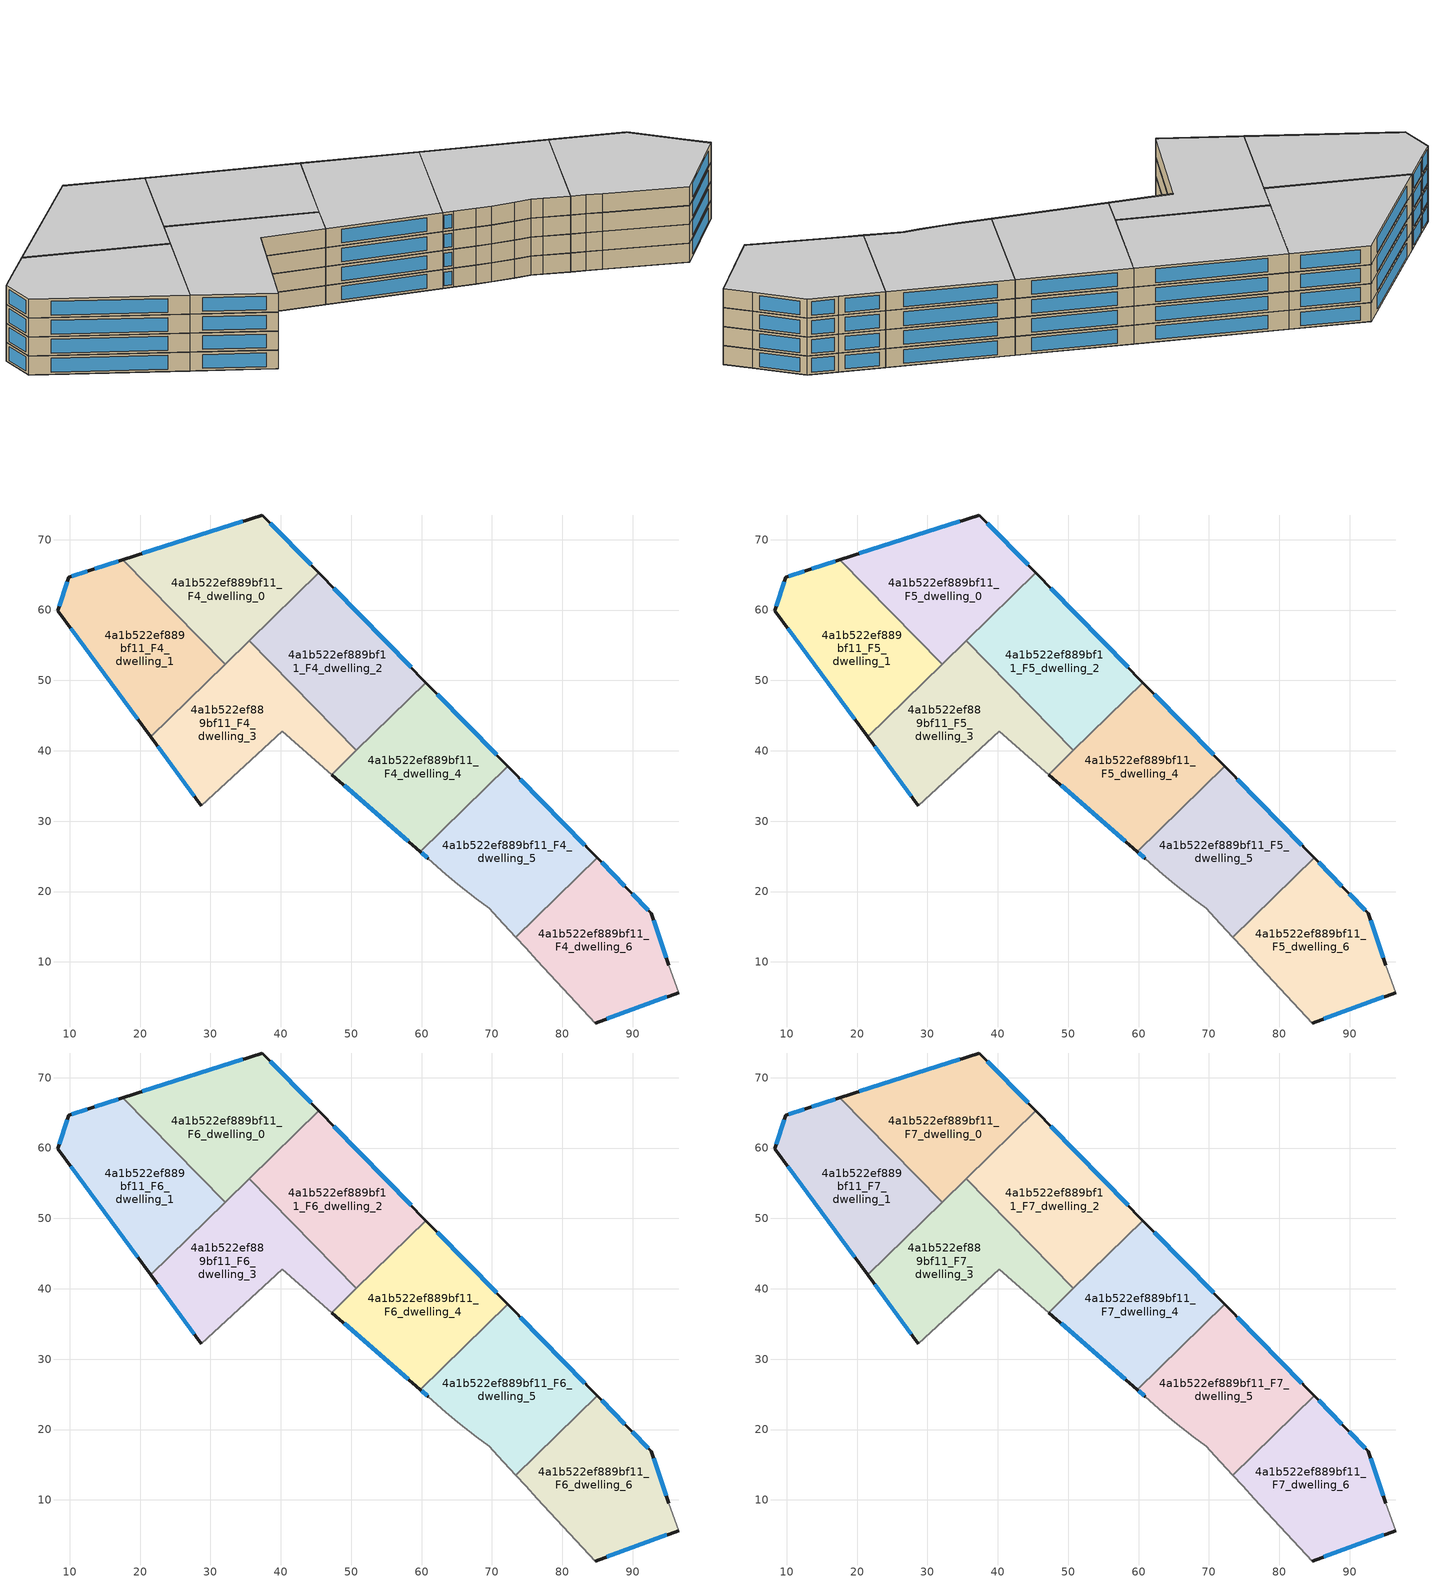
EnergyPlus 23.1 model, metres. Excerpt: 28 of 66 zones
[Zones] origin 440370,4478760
4a1b522ef889bf11_F4_dwelling_0
 floor to 4a1b522ef889bf11_F3_dwelling_0 (EU_floor_Construction): 45.41,65.28 37.37,73.5 17.57,67.16 32.09,52.28 z12
 wall outside (EU_wall_Construction): 17.57,67.16 37.37,73.5 45.41,65.28 z12:15
 wall to 4a1b522ef889bf11_F4_dwelling_1 (EU_wall_Construction): 32.09,52.28 17.57,67.16 z12:15
 wall to 4a1b522ef889bf11_F4_dwelling_2 (EU_wall_Construction): 45.41,65.28 35.53,55.63 z12:15
 wall to 4a1b522ef889bf11_F4_dwelling_3 (EU_wall_Construction): 35.53,55.63 32.09,52.28 z12:15
 window (EU_Window_Construction): 20.31,68.04 34.62,72.62 / 38.49,72.36 44.29,66.42 z12.42:14.58
4a1b522ef889bf11_F4_dwelling_1
 floor to 4a1b522ef889bf11_F3_dwelling_1 (EU_floor_Construction): 32.09,52.28 17.57,67.16 12.9,65.66 9.87,64.66 8.34,59.91 21.53,41.97 z12
 wall outside (EU_wall_Construction): 21.53,41.97 8.34,59.91 9.87,64.66 12.9,65.66 17.57,67.16 z12:15
 wall to 4a1b522ef889bf11_F4_dwelling_3 (EU_wall_Construction): 32.09,52.28 21.53,41.97 z12:15
 window (EU_Window_Construction): 8.55,60.57 9.66,64 / 10.29,64.8 12.48,65.52 / 13.54,65.87 16.92,66.95 / 19.7,44.46 10.17,57.42 z12.42:14.58
4a1b522ef889bf11_F4_dwelling_2
 floor to 4a1b522ef889bf11_F3_dwelling_2 (EU_floor_Construction): 60.62,49.7 45.41,65.28 35.53,55.63 50.74,40.06 z12
 wall outside (EU_wall_Construction): 45.41,65.28 60.62,49.7 z12:15
 wall to 4a1b522ef889bf11_F4_dwelling_3 (EU_wall_Construction): 50.74,40.06 35.53,55.63 z12:15
 wall to 4a1b522ef889bf11_F4_dwelling_4 (EU_wall_Construction): 60.62,49.7 50.74,40.06 z12:15
 window (EU_Window_Construction): 47.52,63.11 58.51,51.86 z12.42:14.58
4a1b522ef889bf11_F4_dwelling_3
 floor to 4a1b522ef889bf11_F3_dwelling_3 (EU_floor_Construction): 47.23,36.63 50.74,40.06 35.53,55.63 21.53,41.97 28.71,32.21 40.22,42.74 z12
 wall outside (EU_wall_Construction): 28.71,32.21 21.53,41.97 z12:15
 wall adiabatic (EU_wall_Construction): 47.23,36.63 40.22,42.74 28.71,32.21 z12:15
 wall to 4a1b522ef889bf11_F4_dwelling_4 (EU_wall_Construction): 50.74,40.06 47.23,36.63 z12:15
 window (EU_Window_Construction): 27.71,33.57 22.53,40.61 z12.42:14.58
4a1b522ef889bf11_F4_dwelling_4
 floor to 4a1b522ef889bf11_F3_dwelling_4 (EU_floor_Construction): 72.26,37.77 60.62,49.7 47.23,36.63 59.84,25.65 z12
 wall outside (EU_wall_Construction): 60.62,49.7 72.26,37.77 / 59.84,25.65 47.23,36.63 z12:15
 wall to 4a1b522ef889bf11_F4_dwelling_5 (EU_wall_Construction): 72.26,37.77 59.84,25.65 z12:15
 window (EU_Window_Construction): 62.23,48.04 70.64,39.43 / 58.09,27.17 48.98,35.11 z12.42:14.58
4a1b522ef889bf11_F4_dwelling_5
 floor to 4a1b522ef889bf11_F3_dwelling_5 (EU_floor_Construction): 84.93,24.8 72.26,37.77 59.84,25.65 60.96,24.67 63.45,22.49 65.11,21.04 67.74,18.99 69.6,17.61 70.79,16.29 73.37,13.51 z12
 wall outside (EU_wall_Construction): 60.96,24.67 59.84,25.65 / 72.26,37.77 84.93,24.8 z12:15
 wall adiabatic (EU_wall_Construction): 73.37,13.51 70.79,16.29 69.6,17.61 67.74,18.99 65.11,21.04 63.45,22.49 60.96,24.67 z12:15
 wall to 4a1b522ef889bf11_F4_dwelling_6 (EU_wall_Construction): 84.93,24.8 73.37,13.51 z12:15
 window (EU_Window_Construction): 60.81,24.81 60,25.51 / 74.02,35.97 83.17,26.6 z12.42:14.58
4a1b522ef889bf11_F4_dwelling_6
 floor to 4a1b522ef889bf11_F3_dwelling_6 (EU_floor_Construction): 96.5,5.63 95.13,9.55 92.6,16.93 89.51,20.11 84.93,24.8 73.37,13.51 74.79,11.99 76.44,10.2 84.65,1.33 z12
 wall outside (EU_wall_Construction): 96.5,5.63 84.65,1.33 / 84.93,24.8 89.51,20.11 92.6,16.93 95.13,9.55 z12:15
 wall adiabatic (EU_wall_Construction): 95.13,9.55 96.5,5.63 / 84.65,1.33 76.44,10.2 74.79,11.99 73.37,13.51 z12:15
 window (EU_Window_Construction): 94.86,5.03 86.29,1.92 / 85.56,24.15 88.87,20.76 / 89.94,19.66 92.17,17.37 / 92.95,15.9 94.78,10.57 z12.42:14.58
4a1b522ef889bf11_F5_dwelling_0
 floor to 4a1b522ef889bf11_F4_dwelling_0 (EU_floor_Construction): 45.41,65.28 37.37,73.5 17.57,67.16 32.09,52.28 z15
 wall outside (EU_wall_Construction): 17.57,67.16 37.37,73.5 45.41,65.28 z15:18
 wall to 4a1b522ef889bf11_F5_dwelling_1 (EU_wall_Construction): 32.09,52.28 17.57,67.16 z15:18
 wall to 4a1b522ef889bf11_F5_dwelling_2 (EU_wall_Construction): 45.41,65.28 35.53,55.63 z15:18
 wall to 4a1b522ef889bf11_F5_dwelling_3 (EU_wall_Construction): 35.53,55.63 32.09,52.28 z15:18
 window (EU_Window_Construction): 20.31,68.04 34.62,72.62 / 38.49,72.36 44.29,66.42 z15.42:17.58
4a1b522ef889bf11_F5_dwelling_1
 floor to 4a1b522ef889bf11_F4_dwelling_1 (EU_floor_Construction): 32.09,52.28 17.57,67.16 12.9,65.66 9.87,64.66 8.34,59.91 21.53,41.97 z15
 wall outside (EU_wall_Construction): 21.53,41.97 8.34,59.91 9.87,64.66 12.9,65.66 17.57,67.16 z15:18
 wall to 4a1b522ef889bf11_F5_dwelling_3 (EU_wall_Construction): 32.09,52.28 21.53,41.97 z15:18
 window (EU_Window_Construction): 8.55,60.57 9.66,64 / 10.29,64.8 12.48,65.52 / 13.54,65.87 16.92,66.95 / 19.7,44.46 10.17,57.42 z15.42:17.58
4a1b522ef889bf11_F5_dwelling_2
 floor to 4a1b522ef889bf11_F4_dwelling_2 (EU_floor_Construction): 60.62,49.7 45.41,65.28 35.53,55.63 50.74,40.06 z15
 wall outside (EU_wall_Construction): 45.41,65.28 60.62,49.7 z15:18
 wall to 4a1b522ef889bf11_F5_dwelling_3 (EU_wall_Construction): 50.74,40.06 35.53,55.63 z15:18
 wall to 4a1b522ef889bf11_F5_dwelling_4 (EU_wall_Construction): 60.62,49.7 50.74,40.06 z15:18
 window (EU_Window_Construction): 47.52,63.11 58.51,51.86 z15.42:17.58
4a1b522ef889bf11_F5_dwelling_3
 floor to 4a1b522ef889bf11_F4_dwelling_3 (EU_floor_Construction): 47.23,36.63 50.74,40.06 35.53,55.63 21.53,41.97 28.71,32.21 40.22,42.74 z15
 wall outside (EU_wall_Construction): 28.71,32.21 21.53,41.97 z15:18
 wall adiabatic (EU_wall_Construction): 47.23,36.63 40.22,42.74 28.71,32.21 z15:18
 wall to 4a1b522ef889bf11_F5_dwelling_4 (EU_wall_Construction): 50.74,40.06 47.23,36.63 z15:18
 window (EU_Window_Construction): 27.71,33.57 22.53,40.61 z15.42:17.58
4a1b522ef889bf11_F5_dwelling_4
 floor to 4a1b522ef889bf11_F4_dwelling_4 (EU_floor_Construction): 72.26,37.77 60.62,49.7 47.23,36.63 59.84,25.65 z15
 wall outside (EU_wall_Construction): 60.62,49.7 72.26,37.77 / 59.84,25.65 47.23,36.63 z15:18
 wall to 4a1b522ef889bf11_F5_dwelling_5 (EU_wall_Construction): 72.26,37.77 59.84,25.65 z15:18
 window (EU_Window_Construction): 62.23,48.04 70.64,39.43 / 58.09,27.17 48.98,35.11 z15.42:17.58
4a1b522ef889bf11_F5_dwelling_5
 floor to 4a1b522ef889bf11_F4_dwelling_5 (EU_floor_Construction): 84.93,24.8 72.26,37.77 59.84,25.65 60.96,24.67 63.45,22.49 65.11,21.04 67.74,18.99 69.6,17.61 70.79,16.29 73.37,13.51 z15
 wall outside (EU_wall_Construction): 60.96,24.67 59.84,25.65 / 72.26,37.77 84.93,24.8 z15:18
 wall adiabatic (EU_wall_Construction): 73.37,13.51 70.79,16.29 69.6,17.61 67.74,18.99 65.11,21.04 63.45,22.49 60.96,24.67 z15:18
 wall to 4a1b522ef889bf11_F5_dwelling_6 (EU_wall_Construction): 84.93,24.8 73.37,13.51 z15:18
 window (EU_Window_Construction): 60.81,24.81 60,25.51 / 74.02,35.97 83.17,26.6 z15.42:17.58
4a1b522ef889bf11_F5_dwelling_6
 floor to 4a1b522ef889bf11_F4_dwelling_6 (EU_floor_Construction): 96.5,5.63 95.13,9.55 92.6,16.93 89.51,20.11 84.93,24.8 73.37,13.51 74.79,11.99 76.44,10.2 84.65,1.33 z15
 wall outside (EU_wall_Construction): 96.5,5.63 84.65,1.33 / 84.93,24.8 89.51,20.11 92.6,16.93 95.13,9.55 z15:18
 wall adiabatic (EU_wall_Construction): 95.13,9.55 96.5,5.63 / 84.65,1.33 76.44,10.2 74.79,11.99 73.37,13.51 z15:18
 window (EU_Window_Construction): 94.86,5.03 86.29,1.92 / 85.56,24.15 88.87,20.76 / 89.94,19.66 92.17,17.37 / 92.95,15.9 94.78,10.57 z15.42:17.58
4a1b522ef889bf11_F6_dwelling_0
 floor to 4a1b522ef889bf11_F5_dwelling_0 (EU_floor_Construction): 45.41,65.28 37.37,73.5 17.57,67.16 32.09,52.28 z18
 wall outside (EU_wall_Construction): 17.57,67.16 37.37,73.5 45.41,65.28 z18:21
 wall to 4a1b522ef889bf11_F6_dwelling_1 (EU_wall_Construction): 32.09,52.28 17.57,67.16 z18:21
 wall to 4a1b522ef889bf11_F6_dwelling_2 (EU_wall_Construction): 45.41,65.28 35.53,55.63 z18:21
 wall to 4a1b522ef889bf11_F6_dwelling_3 (EU_wall_Construction): 35.53,55.63 32.09,52.28 z18:21
 window (EU_Window_Construction): 20.31,68.04 34.62,72.62 / 38.49,72.36 44.29,66.42 z18.42:20.58
4a1b522ef889bf11_F6_dwelling_1
 floor to 4a1b522ef889bf11_F5_dwelling_1 (EU_floor_Construction): 32.09,52.28 17.57,67.16 12.9,65.66 9.87,64.66 8.34,59.91 21.53,41.97 z18
 wall outside (EU_wall_Construction): 21.53,41.97 8.34,59.91 9.87,64.66 12.9,65.66 17.57,67.16 z18:21
 wall to 4a1b522ef889bf11_F6_dwelling_3 (EU_wall_Construction): 32.09,52.28 21.53,41.97 z18:21
 window (EU_Window_Construction): 8.55,60.57 9.66,64 / 10.29,64.8 12.48,65.52 / 13.54,65.87 16.92,66.95 / 19.7,44.46 10.17,57.42 z18.42:20.58
4a1b522ef889bf11_F6_dwelling_2
 floor to 4a1b522ef889bf11_F5_dwelling_2 (EU_floor_Construction): 60.62,49.7 45.41,65.28 35.53,55.63 50.74,40.06 z18
 wall outside (EU_wall_Construction): 45.41,65.28 60.62,49.7 z18:21
 wall to 4a1b522ef889bf11_F6_dwelling_3 (EU_wall_Construction): 50.74,40.06 35.53,55.63 z18:21
 wall to 4a1b522ef889bf11_F6_dwelling_4 (EU_wall_Construction): 60.62,49.7 50.74,40.06 z18:21
 window (EU_Window_Construction): 47.52,63.11 58.51,51.86 z18.42:20.58
4a1b522ef889bf11_F6_dwelling_3
 floor to 4a1b522ef889bf11_F5_dwelling_3 (EU_floor_Construction): 47.23,36.63 50.74,40.06 35.53,55.63 21.53,41.97 28.71,32.21 40.22,42.74 z18
 wall outside (EU_wall_Construction): 28.71,32.21 21.53,41.97 z18:21
 wall adiabatic (EU_wall_Construction): 47.23,36.63 40.22,42.74 28.71,32.21 z18:21
 wall to 4a1b522ef889bf11_F6_dwelling_4 (EU_wall_Construction): 50.74,40.06 47.23,36.63 z18:21
 window (EU_Window_Construction): 27.71,33.57 22.53,40.61 z18.42:20.58
4a1b522ef889bf11_F6_dwelling_4
 floor to 4a1b522ef889bf11_F5_dwelling_4 (EU_floor_Construction): 72.26,37.77 60.62,49.7 47.23,36.63 59.84,25.65 z18
 wall outside (EU_wall_Construction): 60.62,49.7 72.26,37.77 / 59.84,25.65 47.23,36.63 z18:21
 wall to 4a1b522ef889bf11_F6_dwelling_5 (EU_wall_Construction): 72.26,37.77 59.84,25.65 z18:21
 window (EU_Window_Construction): 62.23,48.04 70.64,39.43 / 58.09,27.17 48.98,35.11 z18.42:20.58
4a1b522ef889bf11_F6_dwelling_5
 floor to 4a1b522ef889bf11_F5_dwelling_5 (EU_floor_Construction): 84.93,24.8 72.26,37.77 59.84,25.65 60.96,24.67 63.45,22.49 65.11,21.04 67.74,18.99 69.6,17.61 70.79,16.29 73.37,13.51 z18
 wall outside (EU_wall_Construction): 60.96,24.67 59.84,25.65 / 72.26,37.77 84.93,24.8 z18:21
 wall adiabatic (EU_wall_Construction): 73.37,13.51 70.79,16.29 69.6,17.61 67.74,18.99 65.11,21.04 63.45,22.49 60.96,24.67 z18:21
 wall to 4a1b522ef889bf11_F6_dwelling_6 (EU_wall_Construction): 84.93,24.8 73.37,13.51 z18:21
 window (EU_Window_Construction): 60.81,24.81 60,25.51 / 74.02,35.97 83.17,26.6 z18.42:20.58
4a1b522ef889bf11_F6_dwelling_6
 floor to 4a1b522ef889bf11_F5_dwelling_6 (EU_floor_Construction): 96.5,5.63 95.13,9.55 92.6,16.93 89.51,20.11 84.93,24.8 73.37,13.51 74.79,11.99 76.44,10.2 84.65,1.33 z18
 wall outside (EU_wall_Construction): 96.5,5.63 84.65,1.33 / 84.93,24.8 89.51,20.11 92.6,16.93 95.13,9.55 z18:21
 wall adiabatic (EU_wall_Construction): 95.13,9.55 96.5,5.63 / 84.65,1.33 76.44,10.2 74.79,11.99 73.37,13.51 z18:21
 window (EU_Window_Construction): 94.86,5.03 86.29,1.92 / 85.56,24.15 88.87,20.76 / 89.94,19.66 92.17,17.37 / 92.95,15.9 94.78,10.57 z18.42:20.58
4a1b522ef889bf11_F7_dwelling_0
 floor to 4a1b522ef889bf11_F6_dwelling_0 (EU_floor_Construction): 45.41,65.28 37.37,73.5 17.57,67.16 32.09,52.28 z21
 wall outside (EU_wall_Construction): 17.57,67.16 37.37,73.5 45.41,65.28 z21:24
 wall to 4a1b522ef889bf11_F7_dwelling_1 (EU_wall_Construction): 32.09,52.28 17.57,67.16 z21:24
 wall to 4a1b522ef889bf11_F7_dwelling_2 (EU_wall_Construction): 45.41,65.28 35.53,55.63 z21:24
 wall to 4a1b522ef889bf11_F7_dwelling_3 (EU_wall_Construction): 35.53,55.63 32.09,52.28 z21:24
 window (EU_Window_Construction): 20.31,68.04 34.62,72.62 / 38.49,72.36 44.29,66.42 z21.42:23.58
 ceiling to 4a1b522ef889bf11_F8_dwelling_0 (EU_floor_Construction): 37.37,73.5 45.41,65.28 32.09,52.28 17.57,67.16 z24
4a1b522ef889bf11_F7_dwelling_1
 floor to 4a1b522ef889bf11_F6_dwelling_1 (EU_floor_Construction): 32.09,52.28 17.57,67.16 12.9,65.66 9.87,64.66 8.34,59.91 21.53,41.97 z21
 wall outside (EU_wall_Construction): 21.53,41.97 8.34,59.91 9.87,64.66 12.9,65.66 17.57,67.16 z21:24
 wall to 4a1b522ef889bf11_F7_dwelling_3 (EU_wall_Construction): 32.09,52.28 21.53,41.97 z21:24
 window (EU_Window_Construction): 8.55,60.57 9.66,64 / 10.29,64.8 12.48,65.52 / 13.54,65.87 16.92,66.95 / 19.7,44.46 10.17,57.42 z21.42:23.58
 ceiling to 4a1b522ef889bf11_F8_dwelling_1 (EU_floor_Construction): 17.57,67.16 32.09,52.28 21.53,41.97 8.34,59.91 9.87,64.66 12.9,65.66 z24
4a1b522ef889bf11_F7_dwelling_2
 floor to 4a1b522ef889bf11_F6_dwelling_2 (EU_floor_Construction): 60.62,49.7 45.41,65.28 35.53,55.63 50.74,40.06 z21
 wall outside (EU_wall_Construction): 45.41,65.28 60.62,49.7 z21:24
 wall to 4a1b522ef889bf11_F7_dwelling_3 (EU_wall_Construction): 50.74,40.06 35.53,55.63 z21:24
 wall to 4a1b522ef889bf11_F7_dwelling_4 (EU_wall_Construction): 60.62,49.7 50.74,40.06 z21:24
 window (EU_Window_Construction): 47.52,63.11 58.51,51.86 z21.42:23.58
 ceiling to 4a1b522ef889bf11_F8_dwelling_2 (EU_floor_Construction): 45.41,65.28 60.62,49.7 50.74,40.06 35.53,55.63 z24
4a1b522ef889bf11_F7_dwelling_3
 floor to 4a1b522ef889bf11_F6_dwelling_3 (EU_floor_Construction): 47.23,36.63 50.74,40.06 35.53,55.63 21.53,41.97 28.71,32.21 40.22,42.74 z21
 wall outside (EU_wall_Construction): 28.71,32.21 21.53,41.97 z21:24
 wall adiabatic (EU_wall_Construction): 47.23,36.63 40.22,42.74 28.71,32.21 z21:24
 wall to 4a1b522ef889bf11_F7_dwelling_4 (EU_wall_Construction): 50.74,40.06 47.23,36.63 z21:24
 window (EU_Window_Construction): 27.71,33.57 22.53,40.61 z21.42:23.58
 ceiling to 4a1b522ef889bf11_F8_dwelling_3 (EU_floor_Construction): 35.53,55.63 50.74,40.06 47.23,36.63 40.22,42.74 28.71,32.21 21.53,41.97 z24
4a1b522ef889bf11_F7_dwelling_4
 floor to 4a1b522ef889bf11_F6_dwelling_4 (EU_floor_Construction): 72.26,37.77 60.62,49.7 47.23,36.63 59.84,25.65 z21
 wall outside (EU_wall_Construction): 60.62,49.7 72.26,37.77 / 59.84,25.65 47.23,36.63 z21:24
 wall to 4a1b522ef889bf11_F7_dwelling_5 (EU_wall_Construction): 72.26,37.77 59.84,25.65 z21:24
 window (EU_Window_Construction): 62.23,48.04 70.64,39.43 / 58.09,27.17 48.98,35.11 z21.42:23.58
 ceiling to 4a1b522ef889bf11_F8_dwelling_4 (EU_floor_Construction): 60.62,49.7 72.26,37.77 59.84,25.65 47.23,36.63 z24
4a1b522ef889bf11_F7_dwelling_5
 floor to 4a1b522ef889bf11_F6_dwelling_5 (EU_floor_Construction): 84.93,24.8 72.26,37.77 59.84,25.65 60.96,24.67 63.45,22.49 65.11,21.04 67.74,18.99 69.6,17.61 70.79,16.29 73.37,13.51 z21
 wall outside (EU_wall_Construction): 60.96,24.67 59.84,25.65 / 72.26,37.77 84.93,24.8 z21:24
 wall adiabatic (EU_wall_Construction): 73.37,13.51 70.79,16.29 69.6,17.61 67.74,18.99 65.11,21.04 63.45,22.49 60.96,24.67 z21:24
 wall to 4a1b522ef889bf11_F7_dwelling_6 (EU_wall_Construction): 84.93,24.8 73.37,13.51 z21:24
 window (EU_Window_Construction): 60.81,24.81 60,25.51 / 74.02,35.97 83.17,26.6 z21.42:23.58
 ceiling to 4a1b522ef889bf11_F8_dwelling_5 (EU_floor_Construction): 72.26,37.77 84.93,24.8 73.37,13.51 70.79,16.29 69.6,17.61 67.74,18.99 65.11,21.04 63.45,22.49 60.96,24.67 59.84,25.65 z24
4a1b522ef889bf11_F7_dwelling_6
 floor to 4a1b522ef889bf11_F6_dwelling_6 (EU_floor_Construction): 96.5,5.63 95.13,9.55 92.6,16.93 89.51,20.11 84.93,24.8 73.37,13.51 74.79,11.99 76.44,10.2 84.65,1.33 z21
 wall outside (EU_wall_Construction): 96.5,5.63 84.65,1.33 / 84.93,24.8 89.51,20.11 92.6,16.93 95.13,9.55 z21:24
 wall adiabatic (EU_wall_Construction): 95.13,9.55 96.5,5.63 / 84.65,1.33 76.44,10.2 74.79,11.99 73.37,13.51 z21:24
 window (EU_Window_Construction): 94.86,5.03 86.29,1.92 / 85.56,24.15 88.87,20.76 / 89.94,19.66 92.17,17.37 / 92.95,15.9 94.78,10.57 z21.42:23.58
 ceiling to 4a1b522ef889bf11_F8_dwelling_6 (EU_floor_Construction): 89.51,20.11 92.6,16.93 95.13,9.55 96.5,5.63 84.65,1.33 76.44,10.2 74.79,11.99 73.37,13.51 84.93,24.8 z24
[Building]
EU S2 Campaign: North Axis=0; Terrain=City; Solar Distribution=FullExterior
[Site:Location]
Madrid: Latitude=40.5; Longitude=-3.5; Time Zone=1; Elevation=609
[SizingPeriod:WeatherFileDays]
AnnualSizingPeriod: Begin Month=1; Begin Day of Month=1; End Month=12; End Day of Month=31; Day of Week for Start Day=Monday; Use Weather File Daylight Saving Period=No; Use Weather File Rain and Snow Indicators=No
[MATERIAL]
EU_InternalMass_Material: Roughness=MediumRough; Thickness=0.1; Conductivity=1; Density=1800; Specific Heat=900; Thermal Absorptance=0.9; Solar Absorptance=0.7; Visible Absorptance=0.7
[MATERIAL:NOMASS] Roughness=MediumRough; Thermal Absorptance=0.9; Solar Absorptance=0.7; Visible Absorptance=0.7
Name | Thermal Resistance
EU_wall_NoMass | 1.60022
EU_floor_NoMass | 0.470652
[WINDOWMATERIAL:SIMPLEGLAZINGSYSTEM]
EU_Window_SimpleGlazing: UFactor=3.28802; Solar Heat Gain Coefficient=0.85; Visible Transmittance=0.85
[CONSTRUCTION]
EU_wall_Construction: EU_wall_NoMass
EU_floor_Construction: EU_floor_NoMass
EU_InternalMass_Construction: EU_InternalMass_Material
EU_Window_Construction: EU_Window_SimpleGlazing
[ZONE] Type=1; Multiplier=1; Ceiling Height=autocalculate; Floor Area=autocalculate; Part of Total Floor Area=Yes
Name | Volume
4a1b522ef889bf11_F4_dwelling_0; 4a1b522ef889bf11_F5_dwelling_0; 4a1b522ef889bf11_F6_dwelling_0; 4a1b522ef889bf11_F7_dwelling_0 | 901.33
4a1b522ef889bf11_F4_dwelling_1; 4a1b522ef889bf11_F5_dwelling_1; 4a1b522ef889bf11_F6_dwelling_1; 4a1b522ef889bf11_F7_dwelling_1 | 901.352
4a1b522ef889bf11_F4_dwelling_2; 4a1b522ef889bf11_F5_dwelling_2; 4a1b522ef889bf11_F6_dwelling_2; 4a1b522ef889bf11_F7_dwelling_2 | 901.37
4a1b522ef889bf11_F4_dwelling_3; 4a1b522ef889bf11_F5_dwelling_3; 4a1b522ef889bf11_F6_dwelling_3; 4a1b522ef889bf11_F7_dwelling_3 | 901.298
4a1b522ef889bf11_F4_dwelling_4; 4a1b522ef889bf11_F5_dwelling_4; 4a1b522ef889bf11_F6_dwelling_4; 4a1b522ef889bf11_F7_dwelling_4 | 901.339
4a1b522ef889bf11_F4_dwelling_5; 4a1b522ef889bf11_F5_dwelling_5; 4a1b522ef889bf11_F6_dwelling_5; 4a1b522ef889bf11_F7_dwelling_5 | 901.329
4a1b522ef889bf11_F4_dwelling_6; 4a1b522ef889bf11_F5_dwelling_6; 4a1b522ef889bf11_F6_dwelling_6; 4a1b522ef889bf11_F7_dwelling_6 | 901.346
[INTERNALMASS] Construction=EU_InternalMass_Construction
Name | Zone or ZoneList | Surface Area
4a1b522ef889bf11_F4_dwelling_0_EU_InternalMass | 4a1b522ef889bf11_F4_dwelling_0 | 300.444
4a1b522ef889bf11_F4_dwelling_1_EU_InternalMass | 4a1b522ef889bf11_F4_dwelling_1 | 300.452
4a1b522ef889bf11_F4_dwelling_2_EU_InternalMass | 4a1b522ef889bf11_F4_dwelling_2 | 300.46
4a1b522ef889bf11_F4_dwelling_3_EU_InternalMass | 4a1b522ef889bf11_F4_dwelling_3 | 300.431
4a1b522ef889bf11_F4_dwelling_4_EU_InternalMass | 4a1b522ef889bf11_F4_dwelling_4 | 300.446
4a1b522ef889bf11_F4_dwelling_5_EU_InternalMass | 4a1b522ef889bf11_F4_dwelling_5 | 300.443
4a1b522ef889bf11_F4_dwelling_6_EU_InternalMass | 4a1b522ef889bf11_F4_dwelling_6 | 300.449
4a1b522ef889bf11_F5_dwelling_0_EU_InternalMass | 4a1b522ef889bf11_F5_dwelling_0 | 300.444
4a1b522ef889bf11_F5_dwelling_1_EU_InternalMass | 4a1b522ef889bf11_F5_dwelling_1 | 300.452
4a1b522ef889bf11_F5_dwelling_2_EU_InternalMass | 4a1b522ef889bf11_F5_dwelling_2 | 300.46
4a1b522ef889bf11_F5_dwelling_3_EU_InternalMass | 4a1b522ef889bf11_F5_dwelling_3 | 300.431
4a1b522ef889bf11_F5_dwelling_4_EU_InternalMass | 4a1b522ef889bf11_F5_dwelling_4 | 300.446
4a1b522ef889bf11_F5_dwelling_5_EU_InternalMass | 4a1b522ef889bf11_F5_dwelling_5 | 300.443
4a1b522ef889bf11_F5_dwelling_6_EU_InternalMass | 4a1b522ef889bf11_F5_dwelling_6 | 300.449
4a1b522ef889bf11_F6_dwelling_0_EU_InternalMass | 4a1b522ef889bf11_F6_dwelling_0 | 300.444
4a1b522ef889bf11_F6_dwelling_1_EU_InternalMass | 4a1b522ef889bf11_F6_dwelling_1 | 300.452
4a1b522ef889bf11_F6_dwelling_2_EU_InternalMass | 4a1b522ef889bf11_F6_dwelling_2 | 300.46
4a1b522ef889bf11_F6_dwelling_3_EU_InternalMass | 4a1b522ef889bf11_F6_dwelling_3 | 300.431
4a1b522ef889bf11_F6_dwelling_4_EU_InternalMass | 4a1b522ef889bf11_F6_dwelling_4 | 300.446
4a1b522ef889bf11_F6_dwelling_5_EU_InternalMass | 4a1b522ef889bf11_F6_dwelling_5 | 300.443
4a1b522ef889bf11_F6_dwelling_6_EU_InternalMass | 4a1b522ef889bf11_F6_dwelling_6 | 300.449
4a1b522ef889bf11_F7_dwelling_0_EU_InternalMass | 4a1b522ef889bf11_F7_dwelling_0 | 300.444
4a1b522ef889bf11_F7_dwelling_1_EU_InternalMass | 4a1b522ef889bf11_F7_dwelling_1 | 300.452
4a1b522ef889bf11_F7_dwelling_2_EU_InternalMass | 4a1b522ef889bf11_F7_dwelling_2 | 300.46
4a1b522ef889bf11_F7_dwelling_3_EU_InternalMass | 4a1b522ef889bf11_F7_dwelling_3 | 300.431
4a1b522ef889bf11_F7_dwelling_4_EU_InternalMass | 4a1b522ef889bf11_F7_dwelling_4 | 300.446
4a1b522ef889bf11_F7_dwelling_5_EU_InternalMass | 4a1b522ef889bf11_F7_dwelling_5 | 300.443
4a1b522ef889bf11_F7_dwelling_6_EU_InternalMass | 4a1b522ef889bf11_F7_dwelling_6 | 300.449
[OTHEREQUIPMENT] Fuel Type=Electricity; Design Level Calculation Method=Watts/Area; Power per Zone Floor Area=1; Fraction Latent=0; Fraction Radiant=0; Fraction Lost=0; Carbon Dioxide Generation Rate=0; EndUse Subcategory=EU_Step8_InternalGains
Name | Zone or ZoneList or Space or SpaceList | Schedule
EU_Step8_InternalGain_4a1b522ef889bf11_F4_dwelling_0_f000 | 4a1b522ef889bf11_F4_dwelling_0 | EU_Step8_GainSchedule_4a1b522ef889bf11_F4_dwelling_0_f000
EU_Step8_InternalGain_4a1b522ef889bf11_F4_dwelling_1_f000 | 4a1b522ef889bf11_F4_dwelling_1 | EU_Step8_GainSchedule_4a1b522ef889bf11_F4_dwelling_1_f000
EU_Step8_InternalGain_4a1b522ef889bf11_F4_dwelling_2_f000 | 4a1b522ef889bf11_F4_dwelling_2 | EU_Step8_GainSchedule_4a1b522ef889bf11_F4_dwelling_2_f000
EU_Step8_InternalGain_4a1b522ef889bf11_F4_dwelling_3_f000 | 4a1b522ef889bf11_F4_dwelling_3 | EU_Step8_GainSchedule_4a1b522ef889bf11_F4_dwelling_3_f000
EU_Step8_InternalGain_4a1b522ef889bf11_F4_dwelling_4_f000 | 4a1b522ef889bf11_F4_dwelling_4 | EU_Step8_GainSchedule_4a1b522ef889bf11_F4_dwelling_4_f000
EU_Step8_InternalGain_4a1b522ef889bf11_F4_dwelling_5_f000 | 4a1b522ef889bf11_F4_dwelling_5 | EU_Step8_GainSchedule_4a1b522ef889bf11_F4_dwelling_5_f000
EU_Step8_InternalGain_4a1b522ef889bf11_F4_dwelling_6_f000 | 4a1b522ef889bf11_F4_dwelling_6 | EU_Step8_GainSchedule_4a1b522ef889bf11_F4_dwelling_6_f000
EU_Step8_InternalGain_4a1b522ef889bf11_F5_dwelling_0_f000 | 4a1b522ef889bf11_F5_dwelling_0 | EU_Step8_GainSchedule_4a1b522ef889bf11_F5_dwelling_0_f000
EU_Step8_InternalGain_4a1b522ef889bf11_F5_dwelling_1_f000 | 4a1b522ef889bf11_F5_dwelling_1 | EU_Step8_GainSchedule_4a1b522ef889bf11_F5_dwelling_1_f000
EU_Step8_InternalGain_4a1b522ef889bf11_F5_dwelling_2_f000 | 4a1b522ef889bf11_F5_dwelling_2 | EU_Step8_GainSchedule_4a1b522ef889bf11_F5_dwelling_2_f000
EU_Step8_InternalGain_4a1b522ef889bf11_F5_dwelling_3_f000 | 4a1b522ef889bf11_F5_dwelling_3 | EU_Step8_GainSchedule_4a1b522ef889bf11_F5_dwelling_3_f000
EU_Step8_InternalGain_4a1b522ef889bf11_F5_dwelling_4_f000 | 4a1b522ef889bf11_F5_dwelling_4 | EU_Step8_GainSchedule_4a1b522ef889bf11_F5_dwelling_4_f000
EU_Step8_InternalGain_4a1b522ef889bf11_F5_dwelling_5_f000 | 4a1b522ef889bf11_F5_dwelling_5 | EU_Step8_GainSchedule_4a1b522ef889bf11_F5_dwelling_5_f000
EU_Step8_InternalGain_4a1b522ef889bf11_F5_dwelling_6_f000 | 4a1b522ef889bf11_F5_dwelling_6 | EU_Step8_GainSchedule_4a1b522ef889bf11_F5_dwelling_6_f000
EU_Step8_InternalGain_4a1b522ef889bf11_F6_dwelling_0_f000 | 4a1b522ef889bf11_F6_dwelling_0 | EU_Step8_GainSchedule_4a1b522ef889bf11_F6_dwelling_0_f000
EU_Step8_InternalGain_4a1b522ef889bf11_F6_dwelling_1_f000 | 4a1b522ef889bf11_F6_dwelling_1 | EU_Step8_GainSchedule_4a1b522ef889bf11_F6_dwelling_1_f000
EU_Step8_InternalGain_4a1b522ef889bf11_F6_dwelling_2_f000 | 4a1b522ef889bf11_F6_dwelling_2 | EU_Step8_GainSchedule_4a1b522ef889bf11_F6_dwelling_2_f000
EU_Step8_InternalGain_4a1b522ef889bf11_F6_dwelling_3_f000 | 4a1b522ef889bf11_F6_dwelling_3 | EU_Step8_GainSchedule_4a1b522ef889bf11_F6_dwelling_3_f000
EU_Step8_InternalGain_4a1b522ef889bf11_F6_dwelling_4_f000 | 4a1b522ef889bf11_F6_dwelling_4 | EU_Step8_GainSchedule_4a1b522ef889bf11_F6_dwelling_4_f000
EU_Step8_InternalGain_4a1b522ef889bf11_F6_dwelling_5_f000 | 4a1b522ef889bf11_F6_dwelling_5 | EU_Step8_GainSchedule_4a1b522ef889bf11_F6_dwelling_5_f000
EU_Step8_InternalGain_4a1b522ef889bf11_F6_dwelling_6_f000 | 4a1b522ef889bf11_F6_dwelling_6 | EU_Step8_GainSchedule_4a1b522ef889bf11_F6_dwelling_6_f000
EU_Step8_InternalGain_4a1b522ef889bf11_F7_dwelling_0_f000 | 4a1b522ef889bf11_F7_dwelling_0 | EU_Step8_GainSchedule_4a1b522ef889bf11_F7_dwelling_0_f000
EU_Step8_InternalGain_4a1b522ef889bf11_F7_dwelling_1_f000 | 4a1b522ef889bf11_F7_dwelling_1 | EU_Step8_GainSchedule_4a1b522ef889bf11_F7_dwelling_1_f000
EU_Step8_InternalGain_4a1b522ef889bf11_F7_dwelling_2_f000 | 4a1b522ef889bf11_F7_dwelling_2 | EU_Step8_GainSchedule_4a1b522ef889bf11_F7_dwelling_2_f000
EU_Step8_InternalGain_4a1b522ef889bf11_F7_dwelling_3_f000 | 4a1b522ef889bf11_F7_dwelling_3 | EU_Step8_GainSchedule_4a1b522ef889bf11_F7_dwelling_3_f000
EU_Step8_InternalGain_4a1b522ef889bf11_F7_dwelling_4_f000 | 4a1b522ef889bf11_F7_dwelling_4 | EU_Step8_GainSchedule_4a1b522ef889bf11_F7_dwelling_4_f000
EU_Step8_InternalGain_4a1b522ef889bf11_F7_dwelling_5_f000 | 4a1b522ef889bf11_F7_dwelling_5 | EU_Step8_GainSchedule_4a1b522ef889bf11_F7_dwelling_5_f000
EU_Step8_InternalGain_4a1b522ef889bf11_F7_dwelling_6_f000 | 4a1b522ef889bf11_F7_dwelling_6 | EU_Step8_GainSchedule_4a1b522ef889bf11_F7_dwelling_6_f000
[ZONEVENTILATION:DESIGNFLOWRATE] Schedule=EU_AlwaysOn; Design Flow Rate Calculation Method=AirChanges/Hour; Air Changes per Hour=0.480704; Ventilation Type=Natural; Fan Pressure Rise=0; Fan Total Efficiency=1; Constant Term Coefficient=1; Temperature Term Coefficient=0; Velocity Term Coefficient=0; Velocity Squared Term Coefficient=0; Minimum Indoor Temperature=-100; Maximum Indoor Temperature=100; Delta Temperature=-100; Minimum Outdoor Temperature=-100; Maximum Outdoor Temperature=100; Maximum Wind Speed=40
Name | Zone or ZoneList or Space or SpaceList
EU_ConstantAir_4a1b522ef889bf11_F4_dwelling_0 | 4a1b522ef889bf11_F4_dwelling_0
EU_ConstantAir_4a1b522ef889bf11_F4_dwelling_1 | 4a1b522ef889bf11_F4_dwelling_1
EU_ConstantAir_4a1b522ef889bf11_F4_dwelling_2 | 4a1b522ef889bf11_F4_dwelling_2
EU_ConstantAir_4a1b522ef889bf11_F4_dwelling_3 | 4a1b522ef889bf11_F4_dwelling_3
EU_ConstantAir_4a1b522ef889bf11_F4_dwelling_4 | 4a1b522ef889bf11_F4_dwelling_4
EU_ConstantAir_4a1b522ef889bf11_F4_dwelling_5 | 4a1b522ef889bf11_F4_dwelling_5
EU_ConstantAir_4a1b522ef889bf11_F4_dwelling_6 | 4a1b522ef889bf11_F4_dwelling_6
EU_ConstantAir_4a1b522ef889bf11_F5_dwelling_0 | 4a1b522ef889bf11_F5_dwelling_0
EU_ConstantAir_4a1b522ef889bf11_F5_dwelling_1 | 4a1b522ef889bf11_F5_dwelling_1
EU_ConstantAir_4a1b522ef889bf11_F5_dwelling_2 | 4a1b522ef889bf11_F5_dwelling_2
EU_ConstantAir_4a1b522ef889bf11_F5_dwelling_3 | 4a1b522ef889bf11_F5_dwelling_3
EU_ConstantAir_4a1b522ef889bf11_F5_dwelling_4 | 4a1b522ef889bf11_F5_dwelling_4
EU_ConstantAir_4a1b522ef889bf11_F5_dwelling_5 | 4a1b522ef889bf11_F5_dwelling_5
EU_ConstantAir_4a1b522ef889bf11_F5_dwelling_6 | 4a1b522ef889bf11_F5_dwelling_6
EU_ConstantAir_4a1b522ef889bf11_F6_dwelling_0 | 4a1b522ef889bf11_F6_dwelling_0
EU_ConstantAir_4a1b522ef889bf11_F6_dwelling_1 | 4a1b522ef889bf11_F6_dwelling_1
EU_ConstantAir_4a1b522ef889bf11_F6_dwelling_2 | 4a1b522ef889bf11_F6_dwelling_2
EU_ConstantAir_4a1b522ef889bf11_F6_dwelling_3 | 4a1b522ef889bf11_F6_dwelling_3
EU_ConstantAir_4a1b522ef889bf11_F6_dwelling_4 | 4a1b522ef889bf11_F6_dwelling_4
EU_ConstantAir_4a1b522ef889bf11_F6_dwelling_5 | 4a1b522ef889bf11_F6_dwelling_5
EU_ConstantAir_4a1b522ef889bf11_F6_dwelling_6 | 4a1b522ef889bf11_F6_dwelling_6
EU_ConstantAir_4a1b522ef889bf11_F7_dwelling_0 | 4a1b522ef889bf11_F7_dwelling_0
EU_ConstantAir_4a1b522ef889bf11_F7_dwelling_1 | 4a1b522ef889bf11_F7_dwelling_1
EU_ConstantAir_4a1b522ef889bf11_F7_dwelling_2 | 4a1b522ef889bf11_F7_dwelling_2
EU_ConstantAir_4a1b522ef889bf11_F7_dwelling_3 | 4a1b522ef889bf11_F7_dwelling_3
EU_ConstantAir_4a1b522ef889bf11_F7_dwelling_4 | 4a1b522ef889bf11_F7_dwelling_4
EU_ConstantAir_4a1b522ef889bf11_F7_dwelling_5 | 4a1b522ef889bf11_F7_dwelling_5
EU_ConstantAir_4a1b522ef889bf11_F7_dwelling_6 | 4a1b522ef889bf11_F7_dwelling_6
[HVACTEMPLATE:THERMOSTAT] Constant Heating Setpoint=20; Constant Cooling Setpoint=50
EU_HeatOnly_4a1b522ef889bf11_F0_dwelling_0; EU_HeatOnly_4a1b522ef889bf11_F0_dwelling_1; EU_HeatOnly_4a1b522ef889bf11_F0_dwelling_2; EU_HeatOnly_4a1b522ef889bf11_F0_dwelling_3; EU_HeatOnly_4a1b522ef889bf11_F0_dwelling_4; EU_HeatOnly_4a1b522ef889bf11_F0_dwelling_5; EU_HeatOnly_4a1b522ef889bf11_F0_dwelling_6; EU_HeatOnly_4a1b522ef889bf11_F0_dwelling_7; EU_HeatOnly_4a1b522ef889bf11_F1_dwelling_0; EU_HeatOnly_4a1b522ef889bf11_F1_dwelling_1; EU_HeatOnly_4a1b522ef889bf11_F1_dwelling_2; EU_HeatOnly_4a1b522ef889bf11_F1_dwelling_3; EU_HeatOnly_4a1b522ef889bf11_F1_dwelling_4; EU_HeatOnly_4a1b522ef889bf11_F1_dwelling_5; EU_HeatOnly_4a1b522ef889bf11_F1_dwelling_6; EU_HeatOnly_4a1b522ef889bf11_F1_dwelling_7; EU_HeatOnly_4a1b522ef889bf11_F2_dwelling_0; EU_HeatOnly_4a1b522ef889bf11_F2_dwelling_1; EU_HeatOnly_4a1b522ef889bf11_F2_dwelling_2; EU_HeatOnly_4a1b522ef889bf11_F2_dwelling_3; EU_HeatOnly_4a1b522ef889bf11_F2_dwelling_4; EU_HeatOnly_4a1b522ef889bf11_F2_dwelling_5; EU_HeatOnly_4a1b522ef889bf11_F2_dwelling_6; EU_HeatOnly_4a1b522ef889bf11_F2_dwelling_7; EU_HeatOnly_4a1b522ef889bf11_F3_dwelling_0; EU_HeatOnly_4a1b522ef889bf11_F3_dwelling_1; EU_HeatOnly_4a1b522ef889bf11_F3_dwelling_2; EU_HeatOnly_4a1b522ef889bf11_F3_dwelling_3; EU_HeatOnly_4a1b522ef889bf11_F3_dwelling_4; EU_HeatOnly_4a1b522ef889bf11_F3_dwelling_5; EU_HeatOnly_4a1b522ef889bf11_F3_dwelling_6; EU_HeatOnly_4a1b522ef889bf11_F4_dwelling_0; EU_HeatOnly_4a1b522ef889bf11_F4_dwelling_1; EU_HeatOnly_4a1b522ef889bf11_F4_dwelling_2; EU_HeatOnly_4a1b522ef889bf11_F4_dwelling_3; EU_HeatOnly_4a1b522ef889bf11_F4_dwelling_4; EU_HeatOnly_4a1b522ef889bf11_F4_dwelling_5; EU_HeatOnly_4a1b522ef889bf11_F4_dwelling_6; EU_HeatOnly_4a1b522ef889bf11_F5_dwelling_0; EU_HeatOnly_4a1b522ef889bf11_F5_dwelling_1; EU_HeatOnly_4a1b522ef889bf11_F5_dwelling_2; EU_HeatOnly_4a1b522ef889bf11_F5_dwelling_3; EU_HeatOnly_4a1b522ef889bf11_F5_dwelling_4; EU_HeatOnly_4a1b522ef889bf11_F5_dwelling_5; EU_HeatOnly_4a1b522ef889bf11_F5_dwelling_6; EU_HeatOnly_4a1b522ef889bf11_F6_dwelling_0; EU_HeatOnly_4a1b522ef889bf11_F6_dwelling_1; EU_HeatOnly_4a1b522ef889bf11_F6_dwelling_2; EU_HeatOnly_4a1b522ef889bf11_F6_dwelling_3; EU_HeatOnly_4a1b522ef889bf11_F6_dwelling_4; EU_HeatOnly_4a1b522ef889bf11_F6_dwelling_5; EU_HeatOnly_4a1b522ef889bf11_F6_dwelling_6; EU_HeatOnly_4a1b522ef889bf11_F7_dwelling_0; EU_HeatOnly_4a1b522ef889bf11_F7_dwelling_1; EU_HeatOnly_4a1b522ef889bf11_F7_dwelling_2; EU_HeatOnly_4a1b522ef889bf11_F7_dwelling_3; EU_HeatOnly_4a1b522ef889bf11_F7_dwelling_4; EU_HeatOnly_4a1b522ef889bf11_F7_dwelling_5; EU_HeatOnly_4a1b522ef889bf11_F7_dwelling_6; EU_HeatOnly_4a1b522ef889bf11_F8_dwelling_0; EU_HeatOnly_4a1b522ef889bf11_F8_dwelling_1; EU_HeatOnly_4a1b522ef889bf11_F8_dwelling_2; EU_HeatOnly_4a1b522ef889bf11_F8_dwelling_3; EU_HeatOnly_4a1b522ef889bf11_F8_dwelling_4; EU_HeatOnly_4a1b522ef889bf11_F8_dwelling_5; EU_HeatOnly_4a1b522ef889bf11_F8_dwelling_6
[HVACTEMPLATE:ZONE:IDEALLOADSAIRSYSTEM] System Availability Schedule=EU_AlwaysOn; Maximum Heating Supply Air Temperature=50; Minimum Cooling Supply Air Temperature=13; Maximum Heating Supply Air Humidity Ratio=0.0156; Minimum Cooling Supply Air Humidity Ratio=0.0077; Heating Limit=NoLimit; Cooling Limit=NoLimit; Heating Availability Schedule=EU_AlwaysOn; Cooling Availability Schedule=EU_CoolingOff; Dehumidification Control Type=ConstantSensibleHeatRatio; Cooling Sensible Heat Ratio=0.7; Dehumidification Setpoint=60; Humidification Control Type=None; Humidification Setpoint=30; Outdoor Air Method=None; Outdoor Air Flow Rate per Person=0.00944; Outdoor Air Flow Rate per Zone Floor Area=0; Outdoor Air Flow Rate per Zone=0; Demand Controlled Ventilation Type=None; Outdoor Air Economizer Type=NoEconomizer; Heat Recovery Type=None; Sensible Heat Recovery Effectiveness=0.7; Latent Heat Recovery Effectiveness=0.65
Name | Template Thermostat
4a1b522ef889bf11_F4_dwelling_0 | EU_HeatOnly_4a1b522ef889bf11_F4_dwelling_0
4a1b522ef889bf11_F4_dwelling_1 | EU_HeatOnly_4a1b522ef889bf11_F4_dwelling_1
4a1b522ef889bf11_F4_dwelling_2 | EU_HeatOnly_4a1b522ef889bf11_F4_dwelling_2
4a1b522ef889bf11_F4_dwelling_3 | EU_HeatOnly_4a1b522ef889bf11_F4_dwelling_3
4a1b522ef889bf11_F4_dwelling_4 | EU_HeatOnly_4a1b522ef889bf11_F4_dwelling_4
4a1b522ef889bf11_F4_dwelling_5 | EU_HeatOnly_4a1b522ef889bf11_F4_dwelling_5
4a1b522ef889bf11_F4_dwelling_6 | EU_HeatOnly_4a1b522ef889bf11_F4_dwelling_6
4a1b522ef889bf11_F5_dwelling_0 | EU_HeatOnly_4a1b522ef889bf11_F5_dwelling_0
4a1b522ef889bf11_F5_dwelling_1 | EU_HeatOnly_4a1b522ef889bf11_F5_dwelling_1
4a1b522ef889bf11_F5_dwelling_2 | EU_HeatOnly_4a1b522ef889bf11_F5_dwelling_2
4a1b522ef889bf11_F5_dwelling_3 | EU_HeatOnly_4a1b522ef889bf11_F5_dwelling_3
4a1b522ef889bf11_F5_dwelling_4 | EU_HeatOnly_4a1b522ef889bf11_F5_dwelling_4
4a1b522ef889bf11_F5_dwelling_5 | EU_HeatOnly_4a1b522ef889bf11_F5_dwelling_5
4a1b522ef889bf11_F5_dwelling_6 | EU_HeatOnly_4a1b522ef889bf11_F5_dwelling_6
4a1b522ef889bf11_F6_dwelling_0 | EU_HeatOnly_4a1b522ef889bf11_F6_dwelling_0
4a1b522ef889bf11_F6_dwelling_1 | EU_HeatOnly_4a1b522ef889bf11_F6_dwelling_1
4a1b522ef889bf11_F6_dwelling_2 | EU_HeatOnly_4a1b522ef889bf11_F6_dwelling_2
4a1b522ef889bf11_F6_dwelling_3 | EU_HeatOnly_4a1b522ef889bf11_F6_dwelling_3
4a1b522ef889bf11_F6_dwelling_4 | EU_HeatOnly_4a1b522ef889bf11_F6_dwelling_4
4a1b522ef889bf11_F6_dwelling_5 | EU_HeatOnly_4a1b522ef889bf11_F6_dwelling_5
4a1b522ef889bf11_F6_dwelling_6 | EU_HeatOnly_4a1b522ef889bf11_F6_dwelling_6
4a1b522ef889bf11_F7_dwelling_0 | EU_HeatOnly_4a1b522ef889bf11_F7_dwelling_0
4a1b522ef889bf11_F7_dwelling_1 | EU_HeatOnly_4a1b522ef889bf11_F7_dwelling_1
4a1b522ef889bf11_F7_dwelling_2 | EU_HeatOnly_4a1b522ef889bf11_F7_dwelling_2
4a1b522ef889bf11_F7_dwelling_3 | EU_HeatOnly_4a1b522ef889bf11_F7_dwelling_3
4a1b522ef889bf11_F7_dwelling_4 | EU_HeatOnly_4a1b522ef889bf11_F7_dwelling_4
4a1b522ef889bf11_F7_dwelling_5 | EU_HeatOnly_4a1b522ef889bf11_F7_dwelling_5
4a1b522ef889bf11_F7_dwelling_6 | EU_HeatOnly_4a1b522ef889bf11_F7_dwelling_6
[SIZING:ZONE] Zone Cooling Design Supply Air Temperature Input Method=SupplyAirTemperature; Zone Cooling Design Supply Air Temperature=13; Zone Heating Design Supply Air Temperature Input Method=SupplyAirTemperature; Zone Heating Design Supply Air Temperature=50; Zone Cooling Design Supply Air Humidity Ratio=0.008; Zone Heating Design Supply Air Humidity Ratio=0.008; Cooling Design Air Flow Method=DesignDay; Cooling Design Air Flow Rate=0; Cooling Minimum Air Flow per Zone Floor Area=0.000762; Cooling Minimum Air Flow=0; Cooling Minimum Air Flow Fraction=0.2; Heating Design Air Flow Method=DesignDay; Heating Design Air Flow Rate=0; Heating Maximum Air Flow per Zone Floor Area=0.002032; Heating Maximum Air Flow=0.141576; Heating Maximum Air Flow Fraction=0.3; Account for Dedicated Outdoor Air System=No; Dedicated Outdoor Air System Control Strategy=NeutralSupplyAir; Dedicated Outdoor Air Low Setpoint Temperature for Design=autosize; Dedicated Outdoor Air High Setpoint Temperature for Design=autosize; Zone Load Sizing Method=Sensible Load Only No Latent Load; Zone Latent Cooling Design Supply Air Humidity Ratio Input Method=HumidityRatioDifference; Zone Cooling Design Supply Air Humidity Ratio Difference=0.005; Zone Latent Heating Design Supply Air Humidity Ratio Input Method=HumidityRatioDifference; Zone Humidification Design Supply Air Humidity Ratio Difference=0.005
4a1b522ef889bf11_F4_dwelling_0; 4a1b522ef889bf11_F4_dwelling_1; 4a1b522ef889bf11_F4_dwelling_2; 4a1b522ef889bf11_F4_dwelling_3; 4a1b522ef889bf11_F4_dwelling_4; 4a1b522ef889bf11_F4_dwelling_5; 4a1b522ef889bf11_F4_dwelling_6; 4a1b522ef889bf11_F5_dwelling_0; 4a1b522ef889bf11_F5_dwelling_1; 4a1b522ef889bf11_F5_dwelling_2; 4a1b522ef889bf11_F5_dwelling_3; 4a1b522ef889bf11_F5_dwelling_4; 4a1b522ef889bf11_F5_dwelling_5; 4a1b522ef889bf11_F5_dwelling_6; 4a1b522ef889bf11_F6_dwelling_0; 4a1b522ef889bf11_F6_dwelling_1; 4a1b522ef889bf11_F6_dwelling_2; 4a1b522ef889bf11_F6_dwelling_3; 4a1b522ef889bf11_F6_dwelling_4; 4a1b522ef889bf11_F6_dwelling_5; 4a1b522ef889bf11_F6_dwelling_6; 4a1b522ef889bf11_F7_dwelling_0; 4a1b522ef889bf11_F7_dwelling_1; 4a1b522ef889bf11_F7_dwelling_2; 4a1b522ef889bf11_F7_dwelling_3; 4a1b522ef889bf11_F7_dwelling_4; 4a1b522ef889bf11_F7_dwelling_5; 4a1b522ef889bf11_F7_dwelling_6
[SCHEDULE:CONSTANT]
Name | Hourly Value
EU_AlwaysOn | 1
EU_CoolingOff | 0
[SCHEDULE:FILE] Column Number=1; Rows to Skip at Top=0; Number of Hours of Data=8760; Column Separator=Comma; Interpolate to Timestep=No; Minutes per Item=60; Adjust Schedule for Daylight Savings=Yes
Name | File
EU_Step8_GainSchedule_4a1b522ef889bf11_F4_dwelling_0_f000 | ../../schedules/4a1b522ef889bf11/4a1b522ef889bf11_F4_dwelling_0_f000_gain.csv
EU_Step8_GainSchedule_4a1b522ef889bf11_F4_dwelling_1_f000 | ../../schedules/4a1b522ef889bf11/4a1b522ef889bf11_F4_dwelling_1_f000_gain.csv
EU_Step8_GainSchedule_4a1b522ef889bf11_F4_dwelling_2_f000 | ../../schedules/4a1b522ef889bf11/4a1b522ef889bf11_F4_dwelling_2_f000_gain.csv
EU_Step8_GainSchedule_4a1b522ef889bf11_F4_dwelling_3_f000 | ../../schedules/4a1b522ef889bf11/4a1b522ef889bf11_F4_dwelling_3_f000_gain.csv
EU_Step8_GainSchedule_4a1b522ef889bf11_F4_dwelling_4_f000 | ../../schedules/4a1b522ef889bf11/4a1b522ef889bf11_F4_dwelling_4_f000_gain.csv
EU_Step8_GainSchedule_4a1b522ef889bf11_F4_dwelling_5_f000 | ../../schedules/4a1b522ef889bf11/4a1b522ef889bf11_F4_dwelling_5_f000_gain.csv
EU_Step8_GainSchedule_4a1b522ef889bf11_F4_dwelling_6_f000 | ../../schedules/4a1b522ef889bf11/4a1b522ef889bf11_F4_dwelling_6_f000_gain.csv
EU_Step8_GainSchedule_4a1b522ef889bf11_F5_dwelling_0_f000 | ../../schedules/4a1b522ef889bf11/4a1b522ef889bf11_F5_dwelling_0_f000_gain.csv
EU_Step8_GainSchedule_4a1b522ef889bf11_F5_dwelling_1_f000 | ../../schedules/4a1b522ef889bf11/4a1b522ef889bf11_F5_dwelling_1_f000_gain.csv
EU_Step8_GainSchedule_4a1b522ef889bf11_F5_dwelling_2_f000 | ../../schedules/4a1b522ef889bf11/4a1b522ef889bf11_F5_dwelling_2_f000_gain.csv
EU_Step8_GainSchedule_4a1b522ef889bf11_F5_dwelling_3_f000 | ../../schedules/4a1b522ef889bf11/4a1b522ef889bf11_F5_dwelling_3_f000_gain.csv
EU_Step8_GainSchedule_4a1b522ef889bf11_F5_dwelling_4_f000 | ../../schedules/4a1b522ef889bf11/4a1b522ef889bf11_F5_dwelling_4_f000_gain.csv
EU_Step8_GainSchedule_4a1b522ef889bf11_F5_dwelling_5_f000 | ../../schedules/4a1b522ef889bf11/4a1b522ef889bf11_F5_dwelling_5_f000_gain.csv
EU_Step8_GainSchedule_4a1b522ef889bf11_F5_dwelling_6_f000 | ../../schedules/4a1b522ef889bf11/4a1b522ef889bf11_F5_dwelling_6_f000_gain.csv
EU_Step8_GainSchedule_4a1b522ef889bf11_F6_dwelling_0_f000 | ../../schedules/4a1b522ef889bf11/4a1b522ef889bf11_F6_dwelling_0_f000_gain.csv
EU_Step8_GainSchedule_4a1b522ef889bf11_F6_dwelling_1_f000 | ../../schedules/4a1b522ef889bf11/4a1b522ef889bf11_F6_dwelling_1_f000_gain.csv
EU_Step8_GainSchedule_4a1b522ef889bf11_F6_dwelling_2_f000 | ../../schedules/4a1b522ef889bf11/4a1b522ef889bf11_F6_dwelling_2_f000_gain.csv
EU_Step8_GainSchedule_4a1b522ef889bf11_F6_dwelling_3_f000 | ../../schedules/4a1b522ef889bf11/4a1b522ef889bf11_F6_dwelling_3_f000_gain.csv
EU_Step8_GainSchedule_4a1b522ef889bf11_F6_dwelling_4_f000 | ../../schedules/4a1b522ef889bf11/4a1b522ef889bf11_F6_dwelling_4_f000_gain.csv
EU_Step8_GainSchedule_4a1b522ef889bf11_F6_dwelling_5_f000 | ../../schedules/4a1b522ef889bf11/4a1b522ef889bf11_F6_dwelling_5_f000_gain.csv
EU_Step8_GainSchedule_4a1b522ef889bf11_F6_dwelling_6_f000 | ../../schedules/4a1b522ef889bf11/4a1b522ef889bf11_F6_dwelling_6_f000_gain.csv
EU_Step8_GainSchedule_4a1b522ef889bf11_F7_dwelling_0_f000 | ../../schedules/4a1b522ef889bf11/4a1b522ef889bf11_F7_dwelling_0_f000_gain.csv
EU_Step8_GainSchedule_4a1b522ef889bf11_F7_dwelling_1_f000 | ../../schedules/4a1b522ef889bf11/4a1b522ef889bf11_F7_dwelling_1_f000_gain.csv
EU_Step8_GainSchedule_4a1b522ef889bf11_F7_dwelling_2_f000 | ../../schedules/4a1b522ef889bf11/4a1b522ef889bf11_F7_dwelling_2_f000_gain.csv
EU_Step8_GainSchedule_4a1b522ef889bf11_F7_dwelling_3_f000 | ../../schedules/4a1b522ef889bf11/4a1b522ef889bf11_F7_dwelling_3_f000_gain.csv
EU_Step8_GainSchedule_4a1b522ef889bf11_F7_dwelling_4_f000 | ../../schedules/4a1b522ef889bf11/4a1b522ef889bf11_F7_dwelling_4_f000_gain.csv
EU_Step8_GainSchedule_4a1b522ef889bf11_F7_dwelling_5_f000 | ../../schedules/4a1b522ef889bf11/4a1b522ef889bf11_F7_dwelling_5_f000_gain.csv
EU_Step8_GainSchedule_4a1b522ef889bf11_F7_dwelling_6_f000 | ../../schedules/4a1b522ef889bf11/4a1b522ef889bf11_F7_dwelling_6_f000_gain.csv
